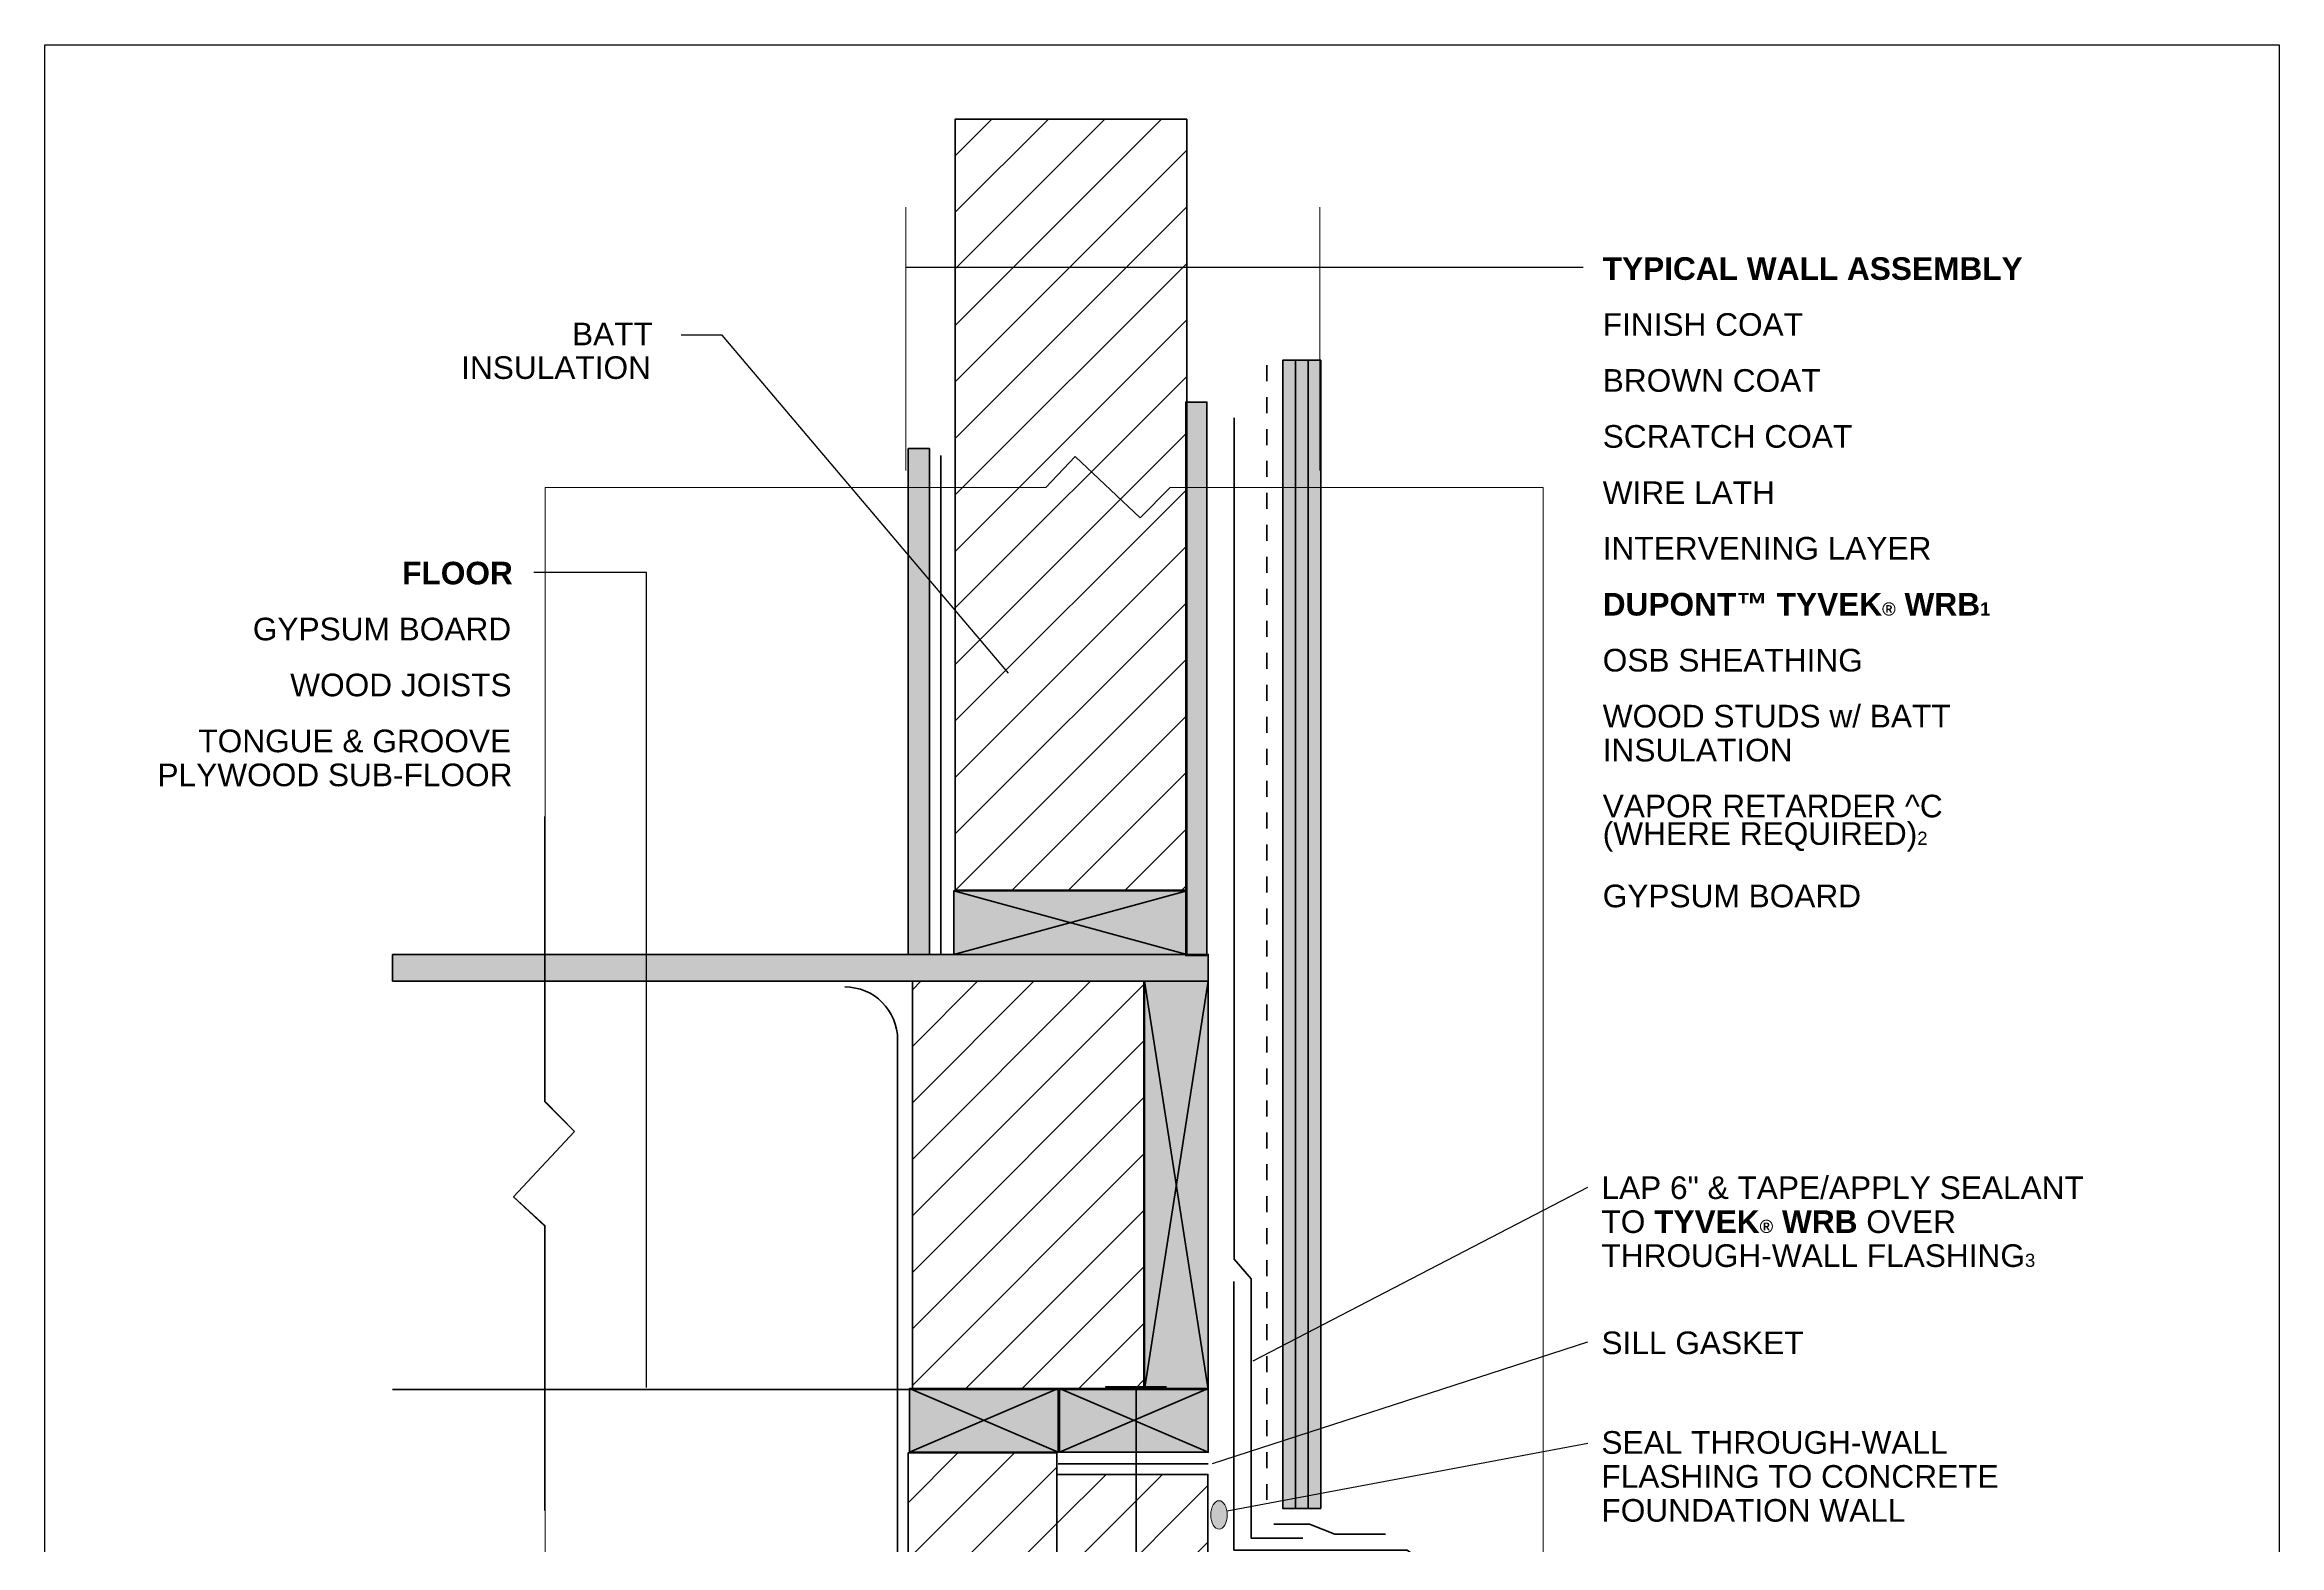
# Model space of a CAD drawing. Extents: x 26 to 585, y -763 to -29.
# Drawn here: x 26 to 585, y -405 to -29 of the extents above; entities that cross this region are included whole.
import ezdxf

# ---------------------------------------------------------------- set-up
doc = ezdxf.new("R2010")
doc.units = 0
doc.header["$MEASUREMENT"] = 0
doc.linetypes.add('AI-Linetype-0', pattern=[8, 4, -4])
for name, color, linetype, lineweight in [('background', 7, 'Continuous', 0), ('diagram', 7, 'Continuous', 0), ('lines and arrows', 7, 'Continuous', 0), ('text', 7, 'Continuous', 0)]:
    doc.layers.add(name, color=color, linetype=linetype, lineweight=lineweight)
pattern_1 = [(45, (0, 0), (-7.07107, 7.07107), [])]

# ---------------------------------------------------------------- blocks, each defined once
blk = doc.blocks.new('Block_7')
at = {"layer": 'background', "color": 250, "lineweight": 25, "true_color": 0x231f20}
blk.add_lwpolyline([(585.42, -762.78), (26.46, -762.78), (26.46, -29.1), (585.42, -29.1)], close=True, dxfattribs=at)
blk = doc.blocks.new('Block_9')
at = {"layer": 'diagram'}
blk.add_lwpolyline([(437.17, -464.06), (364.91, -461.53), (364.91, -491.84), (437.13, -494.36)], close=True, dxfattribs=at)
at = {"layer": 'diagram', "color": 18, "lineweight": 18, "true_color": 0x000000}
for points in [[(369.23, -475.44), (369.23, -475.44), (369.23, -461.69), (369.23, -461.69)], [(376.87, -475.44), (376.87, -475.44), (376.87, -461.95), (376.87, -461.95)], [(384.52, -475.44), (384.52, -475.44), (384.52, -462.22), (384.52, -462.22)], [(410, -475.44), (410, -475.44), (410, -463.1), (410, -463.1)], [(417.65, -475.44), (417.65, -475.44), (417.65, -463.37), (417.65, -463.37)], [(425.29, -475.44), (425.29, -475.44), (425.29, -463.64), (425.29, -463.64)], [(364.91, -465.24), (364.91, -465.24), (366.68, -465.24), (366.68, -465.24)], [(387.07, -465.24), (387.07, -465.24), (407.45, -465.24), (407.45, -465.24)], [(427.84, -465.24), (427.84, -465.24), (437.17, -465.24), (437.17, -465.24)], [(364.91, -472.89), (364.91, -472.89), (366.68, -472.89), (366.68, -472.89)], [(387.07, -472.89), (387.07, -472.89), (407.45, -472.89), (407.45, -472.89)], [(427.84, -472.89), (427.84, -472.89), (437.16, -472.89), (437.16, -472.89)], [(366.68, -477.98), (366.68, -477.98), (387.07, -477.98), (387.07, -477.98)], [(389.61, -492.71), (389.61, -492.71), (389.61, -475.44), (389.61, -475.44)], [(397.26, -492.96), (397.26, -492.96), (397.26, -475.44), (397.26, -475.44)], [(404.9, -493.23), (404.9, -493.23), (404.9, -475.44), (404.9, -475.44)], [(407.45, -477.98), (407.45, -477.98), (427.84, -477.98), (427.84, -477.98)], [(430.39, -494.12), (430.39, -494.12), (430.39, -475.44), (430.39, -475.44)], [(366.68, -485.63), (366.68, -485.63), (387.07, -485.63), (387.07, -485.63)], [(407.45, -485.63), (407.45, -485.63), (427.84, -485.63), (427.84, -485.63)], [(407.45, -493.27), (407.45, -493.27), (427.84, -493.27), (427.84, -493.27)]]:
    blk.add_open_spline(points, degree=3, dxfattribs=at)
blk = doc.blocks.new('Block_8')
at = {"layer": 'diagram', "true_color": 0x000000, "transparency": 33554687}
h = blk.add_hatch(dxfattribs=at)
h.set_pattern_fill('_U', color=18, scale=10, angle=45, style=2, pattern_type=0)
h.set_pattern_definition(pattern_1)
h.paths.add_polyline_path([(312.16, -47.74), (312.16, -240.68), (254.22, -240.68), (254.22, -47.74)])
at = {"layer": 'diagram', "true_color": 0xa97c50, "transparency": 33554687}
h = blk.add_hatch(color=45, dxfattribs=at)
h.dxf.hatch_style = 2
h.paths.add_polyline_path([(339.31, -395.39), (339.31, -108.09), (336.15, -108.09), (336.15, -395.39)])
at = {"layer": 'diagram', "true_color": 0xa7a9ac, "transparency": 33554687}
h = blk.add_hatch(color=253, dxfattribs=at)
h.dxf.hatch_style = 2
h.paths.add_polyline_path([(342.48, -395.39), (342.48, -108.09), (339.31, -108.09), (339.31, -395.39)])
at = {"layer": 'diagram', "true_color": 0x7a91a5, "transparency": 33554687}
h = blk.add_hatch(color=252, dxfattribs=at)
h.dxf.hatch_style = 2
h.paths.add_polyline_path([(345.64, -395.39), (345.64, -108.09), (342.48, -108.09), (342.48, -395.39)])
at = {"layer": 'diagram', "true_color": 0xc2b59b, "transparency": 33554687}
h = blk.add_hatch(color=253, dxfattribs=at)
h.dxf.hatch_style = 2
h.paths.add_polyline_path([(317.18, -257.04), (311.87, -257.04), (311.87, -118.53), (317.18, -118.53)])
at = {"layer": 'diagram', "true_color": 0xf1f2f2, "transparency": 33554687}
h = blk.add_hatch(color=7, dxfattribs=at)
h.dxf.hatch_style = 2
h.paths.add_polyline_path([(247.78, -256.77), (242.47, -256.77), (242.47, -130.19), (247.78, -130.19)])
at = {"layer": 'diagram', "true_color": 0xc2b59b, "transparency": 33554687}
h = blk.add_hatch(color=253, dxfattribs=at)
h.dxf.hatch_style = 2
h.paths.add_polyline_path([(312.16, -256.77), (253.91, -256.77), (253.91, -240.82), (312.16, -240.82)])
at = {"layer": 'diagram', "true_color": 0xf1f2f2, "transparency": 33554687}
h = blk.add_hatch(color=7, dxfattribs=at)
h.dxf.hatch_style = 2
h.paths.add_polyline_path([(113.5, -256.77), (317.52, -256.77), (317.52, -263.42), (113.5, -263.42)])
at = {"layer": 'diagram', "true_color": 0x000000, "transparency": 33554687}
h = blk.add_hatch(dxfattribs=at)
h.set_pattern_fill('_U', color=18, scale=10, angle=45, style=2, pattern_type=0)
h.set_pattern_definition(pattern_1)
h.paths.add_polyline_path([(301.43, -263.48), (301.43, -365.4), (243.49, -365.4), (243.49, -263.48)])
at = {"layer": 'diagram', "true_color": 0xc2b59b, "transparency": 33554687}
h = blk.add_hatch(color=253, dxfattribs=at)
h.dxf.hatch_style = 2
h.paths.add_polyline_path([(317.52, -365.67), (301.57, -365.67), (301.57, -263.48), (317.52, -263.48)])
h = blk.add_hatch(color=253, dxfattribs=at)
h.dxf.hatch_style = 2
h.paths.add_polyline_path([(279.97, -381.35), (242.76, -381.35), (242.76, -365.4), (279.97, -365.4)])
h = blk.add_hatch(color=253, dxfattribs=at)
h.dxf.hatch_style = 2
h.paths.add_polyline_path([(317.52, -381.35), (280.31, -381.35), (280.31, -365.4), (317.52, -365.4)])
at = {"layer": 'diagram', "true_color": 0x000000, "transparency": 33554687}
h = blk.add_hatch(dxfattribs=at)
h.set_pattern_fill('_U', color=18, scale=10, angle=45, style=2, pattern_type=0)
h.set_pattern_definition(pattern_1)
h.paths.add_polyline_path([(279.63, -381.49), (279.63, -518.46), (242.42, -518.46), (242.42, -381.49)])
h = blk.add_hatch(dxfattribs=at)
h.set_pattern_fill('_U', color=18, scale=10, angle=45, style=2, pattern_type=0)
h.set_pattern_definition(pattern_1)
h.paths.add_polyline_path([(317.42, -408.31), (365.8, -408.31), (365.8, -518.46), (279.63, -518.46), (279.63, -386.86), (317.42, -386.86)])
at = {"layer": 'diagram', "true_color": 0xfbb042, "transparency": 33554687}
h = blk.add_hatch(color=43, dxfattribs=at)
h.dxf.hatch_style = 2
edge = h.paths.add_edge_path()
edge.add_ellipse((320.2, -397.02), major_axis=(0, 3.57), ratio=0.582053, start_angle=0, end_angle=360)
at = {"layer": 'diagram', "color": 250, "linetype": 'AI-Linetype-0', "lineweight": 70, "true_color": 0x231f20}
blk.add_line((332.18, -109.28), (332.18, -396.59), dxfattribs=at)
at = {"layer": 'diagram', "color": 113, "lineweight": 70, "true_color": 0x82ca9c}
for p, q in [((250.65, -256.77), (250.65, -131.91)), ((279.94, -384.19), (317.52, -384.19))]:
    blk.add_line(p, q, dxfattribs=at)
at = {"layer": 'diagram', "color": 18, "lineweight": 35, "true_color": 0x000000}
for p, q in [((312.16, -240.82), (253.91, -256.77)), ((253.91, -240.82), (312.16, -256.77)), ((317.52, -263.48), (301.57, -365.67)), ((301.57, -263.48), (317.52, -365.67)), ((317.52, -365.67), (113.5, -365.67)), ((242.76, -365.4), (279.97, -381.35)), ((279.97, -365.4), (242.76, -381.35)), ((280.31, -365.4), (317.52, -381.35)), ((317.52, -365.4), (280.31, -381.35))]:
    blk.add_line(p, q, dxfattribs=at)
at = {"layer": 'diagram', "color": 18, "lineweight": 25, "true_color": 0x000000}
blk.add_line((364.94, -461.54), (437.17, -464.05), dxfattribs=at)
at = {"layer": 'diagram', "color": 250, "lineweight": 35, "true_color": 0x231f20}
for points in [[(312.16, -47.74), (312.16, -240.68), (254.22, -240.68), (254.22, -47.74)], [(339.31, -395.39), (339.31, -108.09), (336.15, -108.09), (336.15, -395.39)], [(342.48, -395.39), (342.48, -108.09), (339.31, -108.09), (339.31, -395.39)], [(345.64, -395.39), (345.64, -108.09), (342.48, -108.09), (342.48, -395.39)], [(317.18, -257.04), (311.87, -257.04), (311.87, -118.53), (317.18, -118.53)], [(312.16, -256.77), (253.91, -256.77), (253.91, -240.82), (312.16, -240.82)], [(301.43, -263.48), (301.43, -365.4), (243.49, -365.4), (243.49, -263.48)], [(317.52, -365.67), (301.57, -365.67), (301.57, -263.48), (317.52, -263.48)], [(279.97, -381.35), (242.76, -381.35), (242.76, -365.4), (279.97, -365.4)], [(317.52, -381.35), (280.31, -381.35), (280.31, -365.4), (317.52, -365.4)], [(279.63, -381.49), (279.63, -518.46), (242.42, -518.46), (242.42, -381.49)], [(317.42, -408.31), (365.8, -408.31), (365.8, -518.46), (279.63, -518.46), (279.63, -386.86), (317.42, -386.86)]]:
    blk.add_lwpolyline(points, close=True, dxfattribs=at)
at = {"layer": 'diagram', "color": 165, "lineweight": 70, "true_color": 0x3e5aa8}
blk.add_lwpolyline([(341.2, -402.82), (328.23, -402.82), (328.23, -337.97), (323.99, -332.98), (323.99, -122.49)], dxfattribs=at)
at = {"layer": 'diagram'}
blk.add_lwpolyline([(151.64, -491.61), (281.59, -491.61), (288.85, -483.85), (305.18, -499.13), (312.7, -491.61), (401.29, -491.61), (401.29, -139.95), (308.02, -139.95), (300.51, -147.47), (284.18, -132.19), (276.92, -139.95), (151.64, -139.95), (151.64, -293.54), (159.02, -301.06), (143.74, -317.38), (151.64, -324.65)], close=True, dxfattribs=at)
at = {"layer": 'diagram', "color": 18, "lineweight": 35, "true_color": 0x000000}
for points in [[(247.78, -256.77), (242.47, -256.77), (242.47, -130.19), (247.78, -130.19)], [(113.5, -256.77), (317.52, -256.77), (317.52, -263.42), (113.5, -263.42)]]:
    blk.add_lwpolyline(points, close=True, dxfattribs=at)
at = {"layer": 'diagram', "color": 252, "lineweight": 70, "true_color": 0x96989a}
blk.add_lwpolyline([(323.91, -338.64), (323.91, -405.81), (367.3, -405.81), (370.96, -408.47)], dxfattribs=at)
at = {"layer": 'diagram', "color": 18, "lineweight": 35, "true_color": 0x000000}
for points in [[(242.76, -365.4), (242.76, -381.35), (279.97, -381.35), (279.97, -365.4)], [(280.31, -365.4), (280.31, -381.35), (317.52, -381.35), (317.52, -365.4)]]:
    blk.add_lwpolyline(points, dxfattribs=at)
at = {"layer": 'diagram', "color": 250, "lineweight": 70, "true_color": 0x231f20}
blk.add_lwpolyline([(307.1, -364.99), (291.83, -364.99), (299.46, -364.99), (299.46, -426.54), (290.78, -435.23)], dxfattribs=at)
at = {"layer": 'diagram', "color": 113, "lineweight": 70, "true_color": 0x82ca9c}
blk.add_lwpolyline([(333.89, -399.32), (342.86, -399.32), (349.17, -401.82), (361.81, -401.82)], dxfattribs=at)
at = {"layer": 'diagram'}
blk.add_ellipse((320.2, -397.02), major_axis=(0, 3.57), ratio=0.582053, dxfattribs=at)
at = {"layer": 'diagram', "color": 113, "lineweight": 70, "true_color": 0x82ca9c}
blk.add_open_spline([(226.6, -264.89), (233.9, -264.89), (239.82, -270.81), (239.82, -278.11), (239.82, -278.11), (239.82, -517.88), (239.82, -517.88)], degree=3, knots=[0, 0, 0, 0, 1, 1, 1, 2, 2, 2, 2], dxfattribs=at)
at = {"layer": 'diagram'}
blk.add_blockref('Block_9', (0, 0), dxfattribs=at)

msp = doc.modelspace()

# ---------------------------------------------------------------- linework, layer by layer
at = {"layer": 'diagram', "color": 250, "lineweight": 18, "true_color": 0x231f20}
for points in [[(223.84, -139.95), (276.92, -139.95), (284.18, -132.19), (300.51, -147.47), (308.02, -139.95), (360.32, -139.95)], [(151.5, -395.92), (151.5, -324.65), (143.74, -317.38), (159.02, -301.06), (151.5, -293.54), (151.5, -222.27)]]:
    msp.add_lwpolyline(points, dxfattribs=at)
at = {"layer": 'lines and arrows', "color": 250, "lineweight": 25, "true_color": 0x231f20}
for p, q in [((241.86, -84.77), (345.44, -84.77)), ((345.44, -84.77), (411.26, -84.77)), ((177, -365.11), (177, -256.42)), ((328.76, -358.46), (412.46, -315)), ((318.57, -384.18), (412.46, -353.71)), ((322.2, -396.02), (412.46, -379.1))]:
    msp.add_line(p, q, dxfattribs=at)
for points in [[(267.57, -186.37), (195.9, -101.76), (185.65, -101.76)], [(177, -256.42), (177, -161.2), (148.81, -161.2)]]:
    msp.add_lwpolyline(points, dxfattribs=at)
at = {"layer": 'text', "color": 250, "lineweight": 18, "true_color": 0x231f20}
for p, q in [((241.84, -135.65), (241.84, -69.73)), ((345.44, -135.65), (345.44, -69.73))]:
    msp.add_line(p, q, dxfattribs=at)

# ---------------------------------------------------------------- block references
at = {"layer": 'background'}
msp.add_blockref('Block_7', (0, 0), dxfattribs=at)
at = {"layer": 'diagram'}
msp.add_blockref('Block_8', (0, 0), dxfattribs=at)

# ---------------------------------------------------------------- texts
at = {"layer": 'text', "char_height": 0.2, "attachment_point": 7}
for s, insert in [('\\C250;\\c2105123;\\FArial Bold|b1|i0|c1;\\H5.664000;\\W1.000000;TYPICAL WALL ASSEMBLY', (416.18, -88.04)), ('\\C250;\\c2105123;\\FArial|b0|i0|c1;\\H5.664000;\\W1.000000;BATT', (158.36, -104.32)), ('\\C250;\\c2105123;\\FArial|b0|i0|c1;\\H5.664000;\\W1.000000;FINISH COAT', (416.18, -102.04)), ('\\C250;\\c2105123;\\FArial|b0|i0|c1;\\H5.664000;\\W1.000000; INSULATION', (128.43, -112.82)), ('\\C250;\\c2105123;\\FArial|b0|i0|c1;\\H5.664000;\\W1.000000;BROWN COAT', (416.18, -116.04)), ('\\C250;\\c2105123;\\FArial|b0|i0|c1;\\H5.664000;\\W1.000000;SCRATCH COAT', (416.18, -130.04)), ('\\C250;\\c2105123;\\FArial|b0|i0|c1;\\H5.664000;\\W1.000000;WIRE LATH', (416.18, -144.04)), ('\\C250;\\c2105123;\\FArial|b0|i0|c1;\\H5.664000;\\W1.000000;INTERVENING LAYER', (416.18, -158.04)), ('\\C250;\\c2105123;\\FArial Bold|b1|i0|c1;\\H5.664000;\\W1.000000;FLOOR', (115.87, -164.24)), ('\\C165;\\c11033150;\\FArial Bold|b1|i0|c1;\\H5.664000;\\W1.000000;DUPONT™ TYVEK\\H3.302112;®\\H5.664000; WRB\\H3.302112;1', (416.18, -172.04)), ('\\C250;\\c2105123;\\FArial|b0|i0|c1;\\H5.664000;\\W1.000000;GYPSUM BOARD', (78.52, -178.24)), ('\\C250;\\c2105123;\\FArial|b0|i0|c1;\\H5.664000;\\W1.000000;OSB SHEATHING', (416.18, -186.04)), ('\\C250;\\c2105123;\\FArial|b0|i0|c1;\\H5.664000;\\W1.000000;WOOD JOISTS', (87.87, -192.24)), ('\\C250;\\c2105123;\\FArial|b0|i0|c1;\\H5.664000;\\W1.000000;WOOD STUDS w/ BATT ', (416.18, -200.04)), ('\\C250;\\c2105123;\\FArial|b0|i0|c1;\\H5.664000;\\W1.000000;TONGUE & GROOVE ', (64.89, -206.24)), ('\\C250;\\c2105123;\\FArial|b0|i0|c1;\\H5.664000;\\W1.000000;INSULATION', (416.18, -208.54)), ('\\C250;\\c2105123;\\FArial|b0|i0|c1;\\H5.664000;\\W1.000000;PLYWOOD SUB-FLOOR', (54.67, -214.74)), ('\\C250;\\c2105123;\\FArial|b0|i0|c1;\\H5.664000;\\W1.000000;VAPOR RETARDER ^C', (416.18, -222.54)), ('\\C250;\\c2105123;\\FArial|b0|i0|c1;\\H5.664000;\\W1.000000;(WHERE REQUIRED)\\H3.302112;2', (416.18, -231.04)), ('\\C250;\\c2105123;\\FArial|b0|i0|c1;\\H5.664000;\\W1.000000;GYPSUM BOARD', (416.18, -245.04)), ('\\C250;\\c2105123;\\FArial|b0|i0|c1;\\H5.664000;\\W1.000000;LAP 6" & TAPE/APPLY \\C43;\\c4370683;SEALANT\\C250;\\c2105123; ', (415.86, -318.04)), ('\\C250;\\c2105123;\\FArial|b0|i0|c1;\\H5.664000;\\W1.000000;TO \\C165;\\c11033150;\\FArial Bold|b1|i0|c1;TYVEK\\H3.302112;®\\H5.664000; WRB \\C250;\\c2105123;\\FArial|b0|i0|c1;OVER ', (415.86, -326.54)), ('\\C252;\\c10131606;\\FArial|b0|i0|c1;\\H5.664000;\\W1.000000;THROUGH-WALL FLASHING\\C250;\\c2105123;\\H3.302112;3', (415.86, -335.04)), ('\\C250;\\c2105123;\\FArial|b0|i0|c1;\\H5.664000;\\W1.000000;SILL GASKET', (415.86, -356.86)), ('\\C250;\\c2105123;\\FArial|b0|i0|c1;\\H5.664000;\\W1.000000;SEAL \\C252;\\c10131606;THROUGH-WALL ', (415.86, -381.79)), ('\\C252;\\c10131606;\\FArial|b0|i0|c1;\\H5.664000;\\W1.000000;FLASHING\\C250;\\c2105123; TO CONCRETE ', (415.86, -390.29)), ('\\C250;\\c2105123;\\FArial|b0|i0|c1;\\H5.664000;\\W1.000000;FOUNDATION WALL', (415.86, -398.79))]:
    msp.add_mtext(s, dxfattribs=dict(at, insert=insert))

doc.saveas('drawing.dxf')
